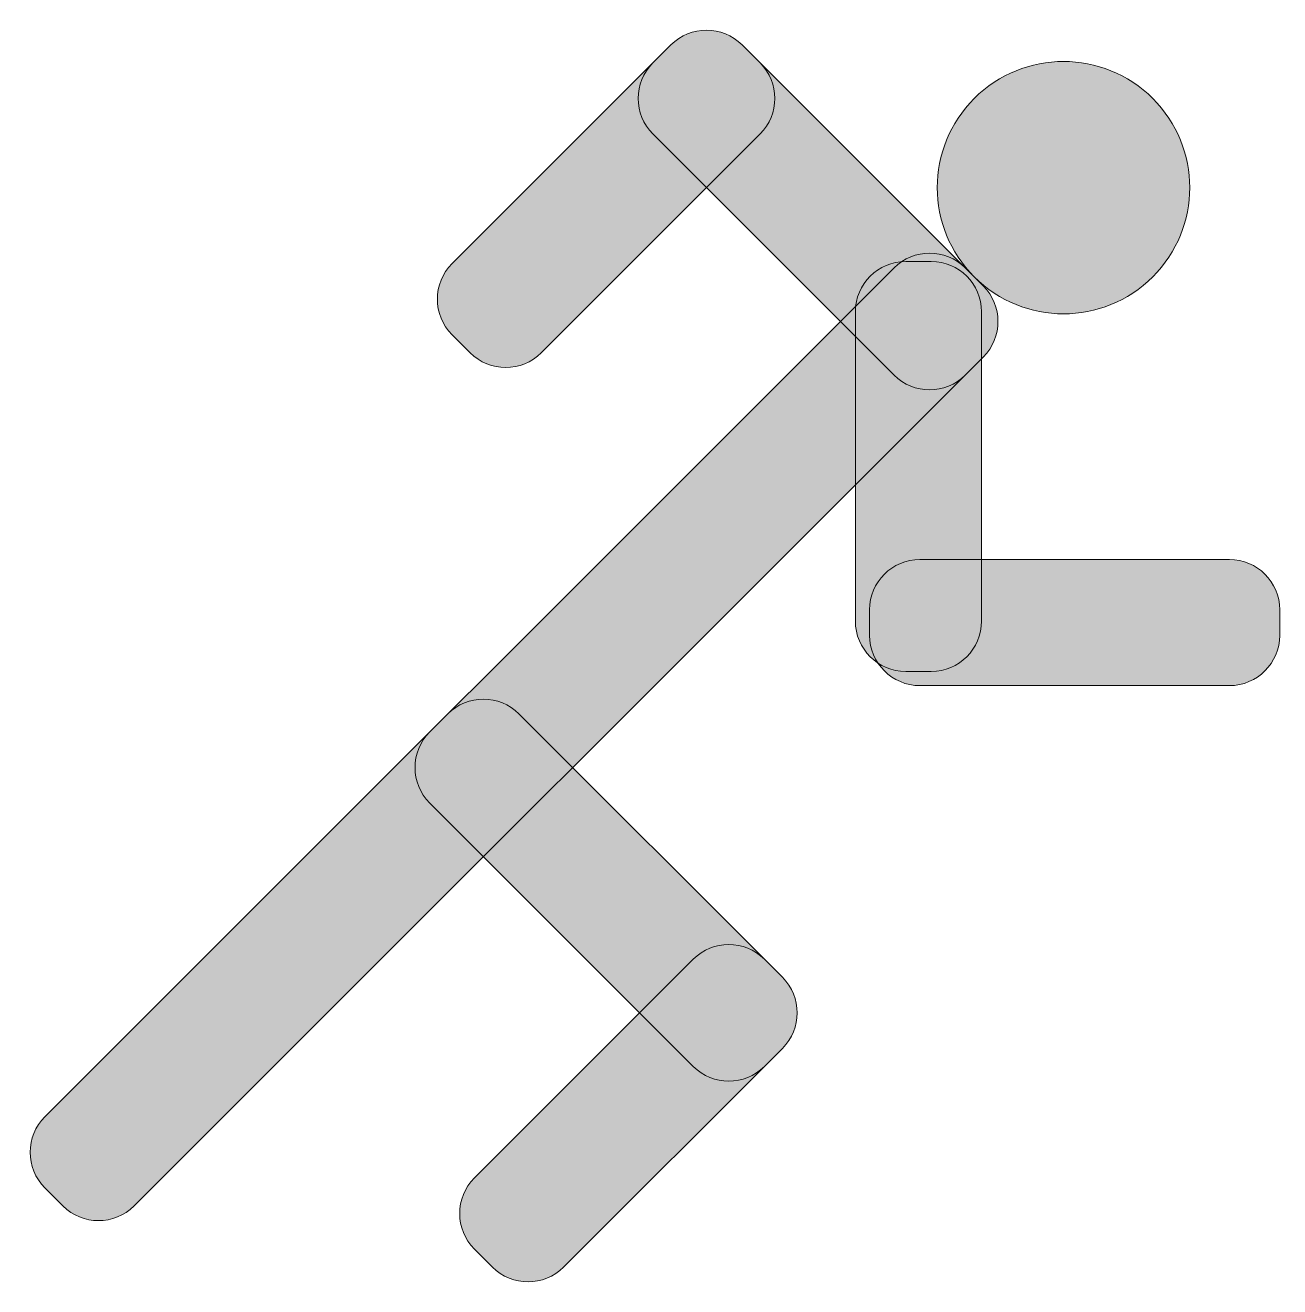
# Model space of a CAD drawing. Header units: inches. Extents: x 0.2 to 50.1, y -49.9 to 0.2.
import ezdxf

# ---------------------------------------------------------------- set-up
doc = ezdxf.new("R2010")
doc.units = ezdxf.units.IN
doc.header["$MEASUREMENT"] = 0
doc.layers.add('Layer 1', color=7, linetype='Continuous')

msp = doc.modelspace()

# ---------------------------------------------------------------- hatches: boundary and pattern name
at = {"layer": 'Layer 1', "true_color": 0xffffff}
h = msp.add_hatch(color=7, dxfattribs=at)
h.dxf.hatch_style = 2
edge = h.paths.add_edge_path()
edge.add_spline(control_points=[(17.176, -9.234), (17.176, -9.234), (25.877, -0.533), (25.877, -0.533), (26.655, 0.245), (27.928, 0.245), (28.706, -0.533), (28.706, -0.533), (29.425, -1.252), (29.425, -1.252), (30.203, -2.03), (30.203, -3.303), (29.425, -4.08), (29.425, -4.08), (20.724, -12.782), (20.724, -12.782), (19.946, -13.56), (18.673, -13.56), (17.895, -12.782), (17.895, -12.782), (17.176, -12.063), (17.176, -12.063), (16.398, -11.285), (16.398, -10.012), (17.176, -9.234)], knot_values=[0, 0, 0, 0, 1, 1, 1, 2, 2, 2, 3, 3, 3, 4, 4, 4, 5, 5, 5, 6, 6, 6, 7, 7, 7, 8, 8, 8, 8], degree=3, periodic=1)
h = msp.add_hatch(color=7, dxfattribs=at)
h.dxf.hatch_style = 2
edge = h.paths.add_edge_path()
edge.add_spline(control_points=[(34.746, -13.669), (34.746, -13.669), (25.158, -4.08), (25.158, -4.08), (24.38, -3.303), (24.38, -2.03), (25.158, -1.252), (25.158, -1.252), (25.877, -0.533), (25.877, -0.533), (26.655, 0.245), (27.928, 0.245), (28.706, -0.533), (28.706, -0.533), (38.294, -10.121), (38.294, -10.121), (39.072, -10.899), (39.072, -12.172), (38.294, -12.949), (38.294, -12.949), (37.575, -13.669), (37.575, -13.669), (36.797, -14.446), (35.524, -14.446), (34.746, -13.669)], knot_values=[0, 0, 0, 0, 1, 1, 1, 2, 2, 2, 3, 3, 3, 4, 4, 4, 5, 5, 5, 6, 6, 6, 7, 7, 7, 8, 8, 8, 8], degree=3, periodic=1)
h = msp.add_hatch(color=7, dxfattribs=at)
h.dxf.hatch_style = 2
edge = h.paths.add_edge_path()
edge.add_spline(control_points=[(45.03, -9.761), (43.07, -11.721), (39.894, -11.721), (37.935, -9.761), (35.975, -7.802), (35.975, -4.626), (37.935, -2.666), (39.894, -0.707), (43.07, -0.707), (45.03, -2.666), (46.989, -4.626), (46.989, -7.802), (45.03, -9.761)], knot_values=[0, 0, 0, 0, 1, 1, 1, 2, 2, 2, 3, 3, 3, 4, 4, 4, 4], degree=3, periodic=1)
h = msp.add_hatch(color=7, dxfattribs=at)
h.dxf.hatch_style = 2
edge = h.paths.add_edge_path()
edge.add_spline(control_points=[(0.988, -43.16), (0.988, -43.16), (34.746, -9.402), (34.746, -9.402), (35.524, -8.624), (36.797, -8.624), (37.575, -9.402), (37.575, -9.402), (38.294, -10.121), (38.294, -10.121), (39.072, -10.899), (39.072, -12.172), (38.294, -12.949), (38.294, -12.949), (4.536, -46.708), (4.536, -46.708), (3.758, -47.485), (2.485, -47.485), (1.708, -46.708), (1.708, -46.708), (0.988, -45.988), (0.988, -45.988), (0.211, -45.211), (0.211, -43.938), (0.988, -43.16)], knot_values=[0, 0, 0, 0, 1, 1, 1, 2, 2, 2, 3, 3, 3, 4, 4, 4, 5, 5, 5, 6, 6, 6, 7, 7, 7, 8, 8, 8, 8], degree=3, periodic=1)
h = msp.add_hatch(color=7, dxfattribs=at)
h.dxf.hatch_style = 2
edge = h.paths.add_edge_path()
edge.add_spline(control_points=[(38.226, -11.147), (38.226, -11.147), (38.226, -23.453), (38.226, -23.453), (38.226, -24.553), (37.326, -25.453), (36.226, -25.453), (36.226, -25.453), (35.209, -25.453), (35.209, -25.453), (34.109, -25.453), (33.209, -24.553), (33.209, -23.453), (33.209, -23.453), (33.209, -11.147), (33.209, -11.147), (33.209, -10.047), (34.109, -9.147), (35.209, -9.147), (35.209, -9.147), (36.226, -9.147), (36.226, -9.147), (37.326, -9.147), (38.226, -10.047), (38.226, -11.147)], knot_values=[0, 0, 0, 0, 1, 1, 1, 2, 2, 2, 3, 3, 3, 4, 4, 4, 5, 5, 5, 6, 6, 6, 7, 7, 7, 8, 8, 8, 8], degree=3, periodic=1)
h = msp.add_hatch(color=7, dxfattribs=at)
h.dxf.hatch_style = 2
edge = h.paths.add_edge_path()
edge.add_spline(control_points=[(35.773, -21), (35.773, -21), (48.078, -21), (48.078, -21), (49.178, -21), (50.078, -21.9), (50.078, -23), (50.078, -23), (50.078, -24.017), (50.078, -24.017), (50.078, -25.117), (49.178, -26.017), (48.078, -26.017), (48.078, -26.017), (35.773, -26.017), (35.773, -26.017), (34.673, -26.017), (33.773, -25.117), (33.773, -24.017), (33.773, -24.017), (33.773, -23), (33.773, -23), (33.773, -21.9), (34.673, -21), (35.773, -21)], knot_values=[0, 0, 0, 0, 1, 1, 1, 2, 2, 2, 3, 3, 3, 4, 4, 4, 5, 5, 5, 6, 6, 6, 7, 7, 7, 8, 8, 8, 8], degree=3, periodic=1)
h = msp.add_hatch(color=7, dxfattribs=at)
h.dxf.hatch_style = 2
edge = h.paths.add_edge_path()
edge.add_spline(control_points=[(26.764, -41.163), (26.764, -41.163), (16.289, -30.687), (16.289, -30.687), (15.511, -29.91), (15.511, -28.637), (16.289, -27.859), (16.289, -27.859), (17.008, -27.14), (17.008, -27.14), (17.786, -26.362), (19.059, -26.362), (19.837, -27.14), (19.837, -27.14), (30.312, -37.615), (30.312, -37.615), (31.09, -38.393), (31.09, -39.666), (30.312, -40.443), (30.312, -40.443), (29.593, -41.163), (29.593, -41.163), (28.815, -41.94), (27.542, -41.94), (26.764, -41.163)], knot_values=[0, 0, 0, 0, 1, 1, 1, 2, 2, 2, 3, 3, 3, 4, 4, 4, 5, 5, 5, 6, 6, 6, 7, 7, 7, 8, 8, 8, 8], degree=3, periodic=1)
h = msp.add_hatch(color=7, dxfattribs=at)
h.dxf.hatch_style = 2
edge = h.paths.add_edge_path()
edge.add_spline(control_points=[(18.063, -45.597), (18.063, -45.597), (26.764, -36.896), (26.764, -36.896), (27.542, -36.118), (28.815, -36.118), (29.593, -36.896), (29.593, -36.896), (30.312, -37.615), (30.312, -37.615), (31.09, -38.393), (31.09, -39.666), (30.312, -40.443), (30.312, -40.443), (21.611, -49.145), (21.611, -49.145), (20.833, -49.922), (19.56, -49.922), (18.782, -49.145), (18.782, -49.145), (18.063, -48.425), (18.063, -48.425), (17.285, -47.648), (17.285, -46.375), (18.063, -45.597)], knot_values=[0, 0, 0, 0, 1, 1, 1, 2, 2, 2, 3, 3, 3, 4, 4, 4, 5, 5, 5, 6, 6, 6, 7, 7, 7, 8, 8, 8, 8], degree=3, periodic=1)

# ---------------------------------------------------------------- linework, layer by layer
at = {"layer": 'Layer 1', "lineweight": 0}
for points, knots in [([(17.176, -9.234), (17.176, -9.234), (25.877, -0.533), (25.877, -0.533), (26.655, 0.245), (27.928, 0.245), (28.706, -0.533), (28.706, -0.533), (29.425, -1.252), (29.425, -1.252), (30.203, -2.03), (30.203, -3.303), (29.425, -4.08), (29.425, -4.08), (20.724, -12.782), (20.724, -12.782), (19.946, -13.56), (18.673, -13.56), (17.895, -12.782), (17.895, -12.782), (17.176, -12.063), (17.176, -12.063), (16.398, -11.285), (16.398, -10.012), (17.176, -9.234)], [0, 0, 0, 0, 1, 1, 1, 2, 2, 2, 3, 3, 3, 4, 4, 4, 5, 5, 5, 6, 6, 6, 7, 7, 7, 8, 8, 8, 8]), ([(34.746, -13.669), (34.746, -13.669), (25.158, -4.08), (25.158, -4.08), (24.38, -3.303), (24.38, -2.03), (25.158, -1.252), (25.158, -1.252), (25.877, -0.533), (25.877, -0.533), (26.655, 0.245), (27.928, 0.245), (28.706, -0.533), (28.706, -0.533), (38.294, -10.121), (38.294, -10.121), (39.072, -10.899), (39.072, -12.172), (38.294, -12.949), (38.294, -12.949), (37.575, -13.669), (37.575, -13.669), (36.797, -14.446), (35.524, -14.446), (34.746, -13.669)], [0, 0, 0, 0, 1, 1, 1, 2, 2, 2, 3, 3, 3, 4, 4, 4, 5, 5, 5, 6, 6, 6, 7, 7, 7, 8, 8, 8, 8]), ([(45.03, -9.761), (43.07, -11.721), (39.894, -11.721), (37.935, -9.761), (35.975, -7.802), (35.975, -4.626), (37.935, -2.666), (39.894, -0.707), (43.07, -0.707), (45.03, -2.666), (46.989, -4.626), (46.989, -7.802), (45.03, -9.761)], [0, 0, 0, 0, 1, 1, 1, 2, 2, 2, 3, 3, 3, 4, 4, 4, 4]), ([(0.988, -43.16), (0.988, -43.16), (34.746, -9.402), (34.746, -9.402), (35.524, -8.624), (36.797, -8.624), (37.575, -9.402), (37.575, -9.402), (38.294, -10.121), (38.294, -10.121), (39.072, -10.899), (39.072, -12.172), (38.294, -12.949), (38.294, -12.949), (4.536, -46.708), (4.536, -46.708), (3.758, -47.485), (2.485, -47.485), (1.708, -46.708), (1.708, -46.708), (0.988, -45.988), (0.988, -45.988), (0.211, -45.211), (0.211, -43.938), (0.988, -43.16)], [0, 0, 0, 0, 1, 1, 1, 2, 2, 2, 3, 3, 3, 4, 4, 4, 5, 5, 5, 6, 6, 6, 7, 7, 7, 8, 8, 8, 8]), ([(38.226, -11.147), (38.226, -11.147), (38.226, -23.453), (38.226, -23.453), (38.226, -24.553), (37.326, -25.453), (36.226, -25.453), (36.226, -25.453), (35.209, -25.453), (35.209, -25.453), (34.109, -25.453), (33.209, -24.553), (33.209, -23.453), (33.209, -23.453), (33.209, -11.147), (33.209, -11.147), (33.209, -10.047), (34.109, -9.147), (35.209, -9.147), (35.209, -9.147), (36.226, -9.147), (36.226, -9.147), (37.326, -9.147), (38.226, -10.047), (38.226, -11.147)], [0, 0, 0, 0, 1, 1, 1, 2, 2, 2, 3, 3, 3, 4, 4, 4, 5, 5, 5, 6, 6, 6, 7, 7, 7, 8, 8, 8, 8]), ([(35.773, -21), (35.773, -21), (48.078, -21), (48.078, -21), (49.178, -21), (50.078, -21.9), (50.078, -23), (50.078, -23), (50.078, -24.017), (50.078, -24.017), (50.078, -25.117), (49.178, -26.017), (48.078, -26.017), (48.078, -26.017), (35.773, -26.017), (35.773, -26.017), (34.673, -26.017), (33.773, -25.117), (33.773, -24.017), (33.773, -24.017), (33.773, -23), (33.773, -23), (33.773, -21.9), (34.673, -21), (35.773, -21)], [0, 0, 0, 0, 1, 1, 1, 2, 2, 2, 3, 3, 3, 4, 4, 4, 5, 5, 5, 6, 6, 6, 7, 7, 7, 8, 8, 8, 8]), ([(26.764, -41.163), (26.764, -41.163), (16.289, -30.687), (16.289, -30.687), (15.511, -29.91), (15.511, -28.637), (16.289, -27.859), (16.289, -27.859), (17.008, -27.14), (17.008, -27.14), (17.786, -26.362), (19.059, -26.362), (19.837, -27.14), (19.837, -27.14), (30.312, -37.615), (30.312, -37.615), (31.09, -38.393), (31.09, -39.666), (30.312, -40.443), (30.312, -40.443), (29.593, -41.163), (29.593, -41.163), (28.815, -41.94), (27.542, -41.94), (26.764, -41.163)], [0, 0, 0, 0, 1, 1, 1, 2, 2, 2, 3, 3, 3, 4, 4, 4, 5, 5, 5, 6, 6, 6, 7, 7, 7, 8, 8, 8, 8]), ([(18.063, -45.597), (18.063, -45.597), (26.764, -36.896), (26.764, -36.896), (27.542, -36.118), (28.815, -36.118), (29.593, -36.896), (29.593, -36.896), (30.312, -37.615), (30.312, -37.615), (31.09, -38.393), (31.09, -39.666), (30.312, -40.443), (30.312, -40.443), (21.611, -49.145), (21.611, -49.145), (20.833, -49.922), (19.56, -49.922), (18.782, -49.145), (18.782, -49.145), (18.063, -48.425), (18.063, -48.425), (17.285, -47.648), (17.285, -46.375), (18.063, -45.597)], [0, 0, 0, 0, 1, 1, 1, 2, 2, 2, 3, 3, 3, 4, 4, 4, 5, 5, 5, 6, 6, 6, 7, 7, 7, 8, 8, 8, 8])]:
    msp.add_open_spline(points, degree=3, knots=knots, dxfattribs=at)

doc.saveas('drawing.dxf')
